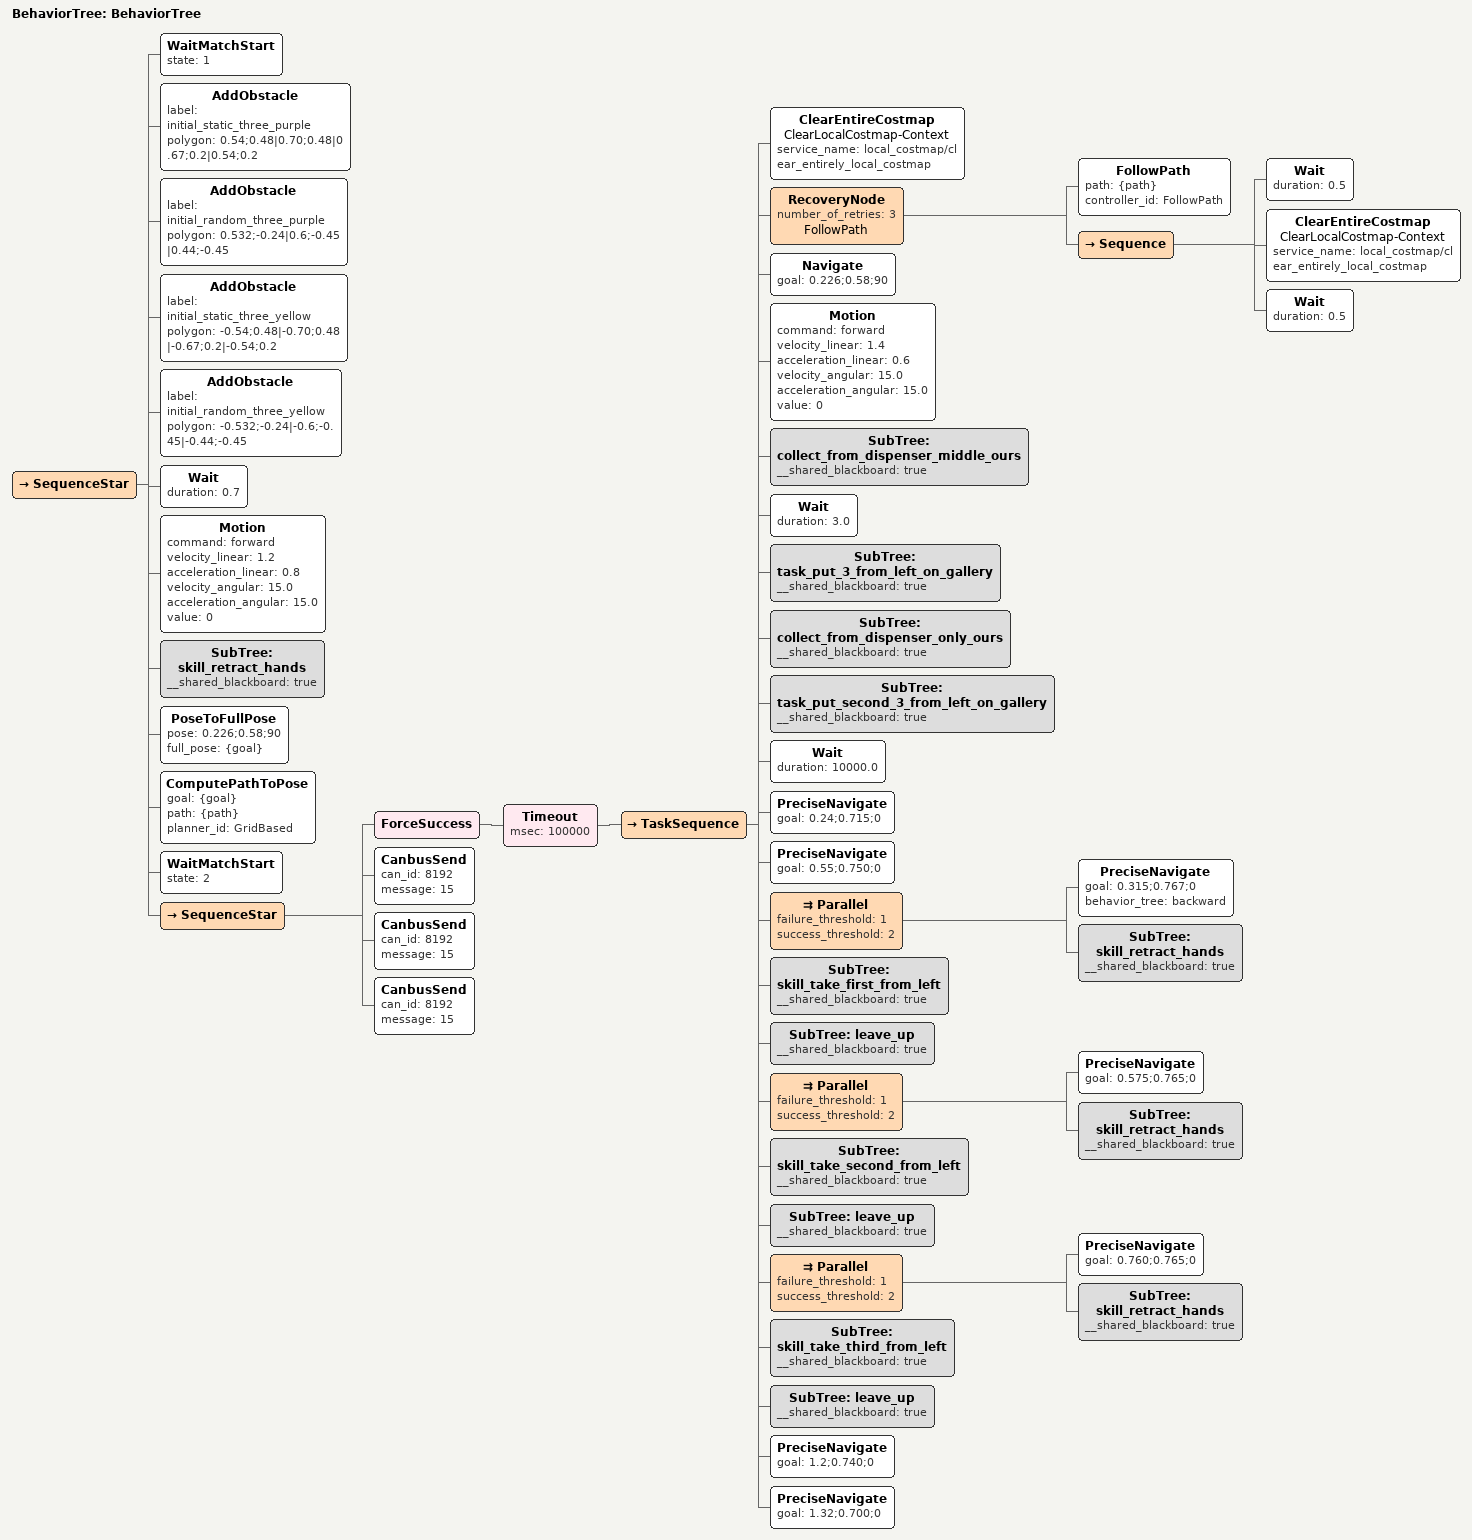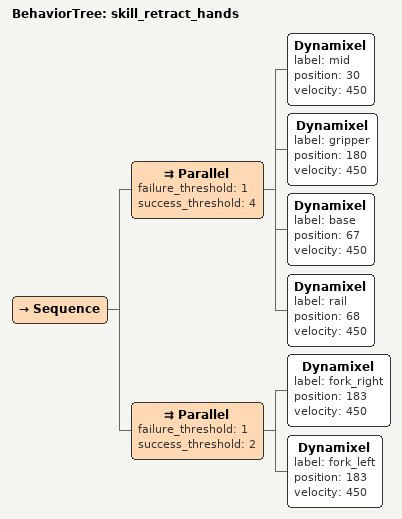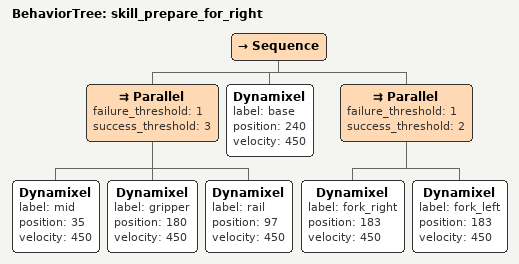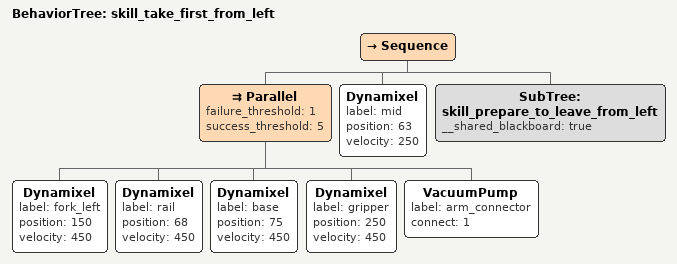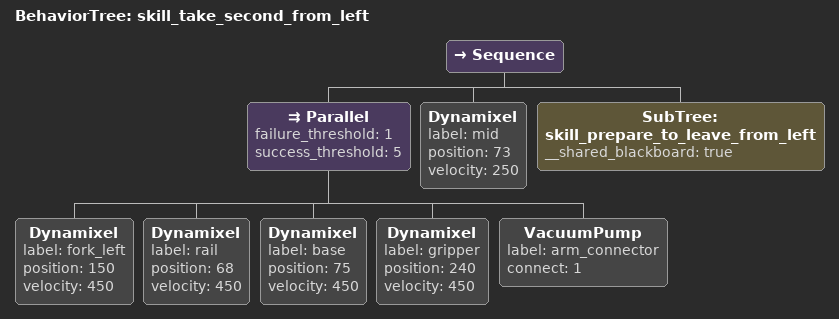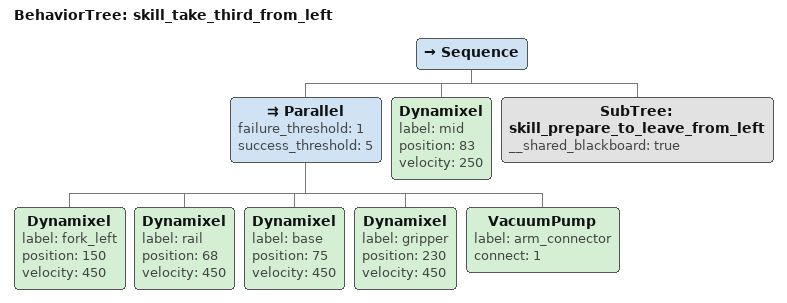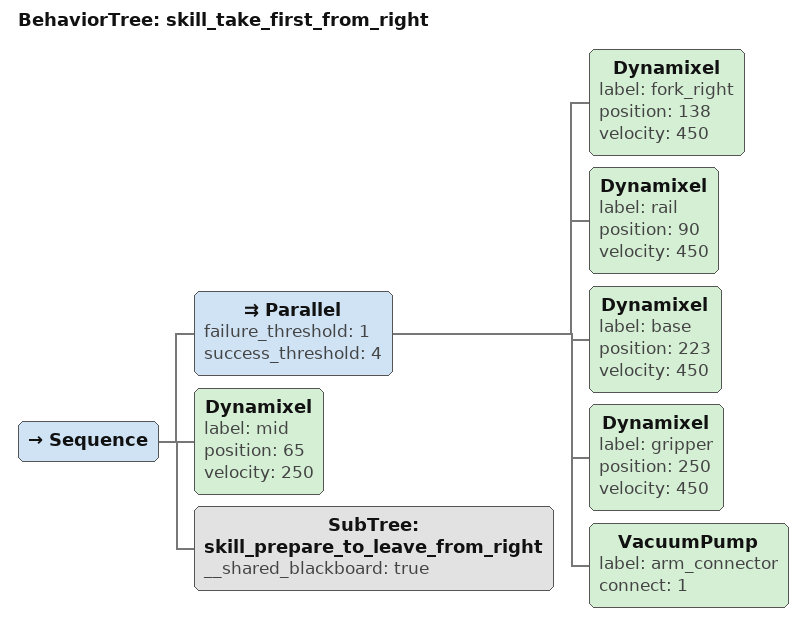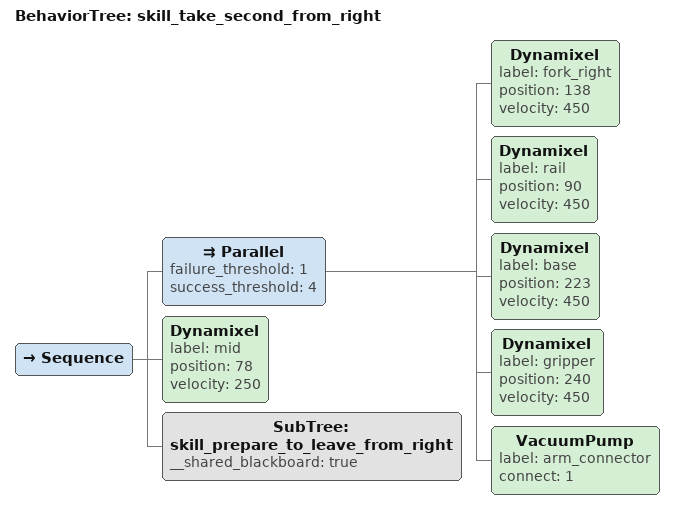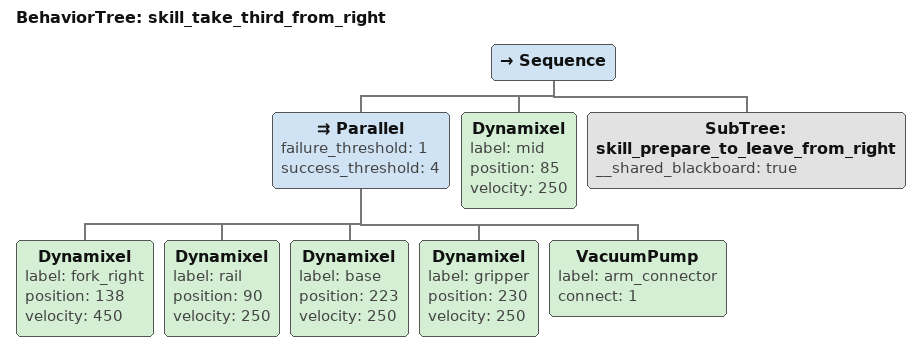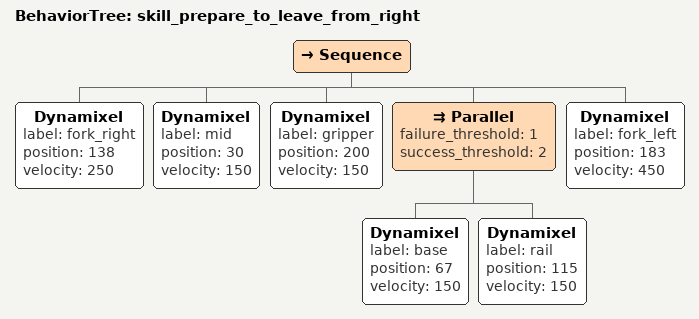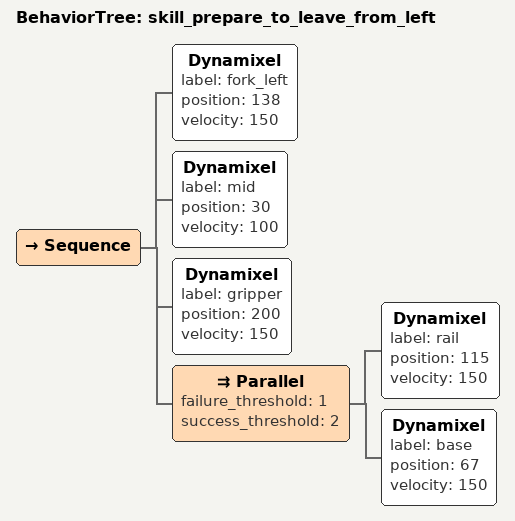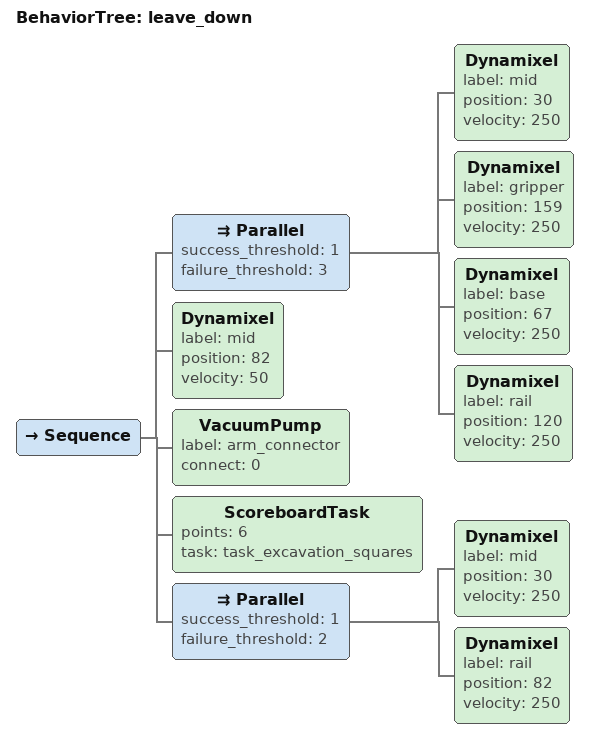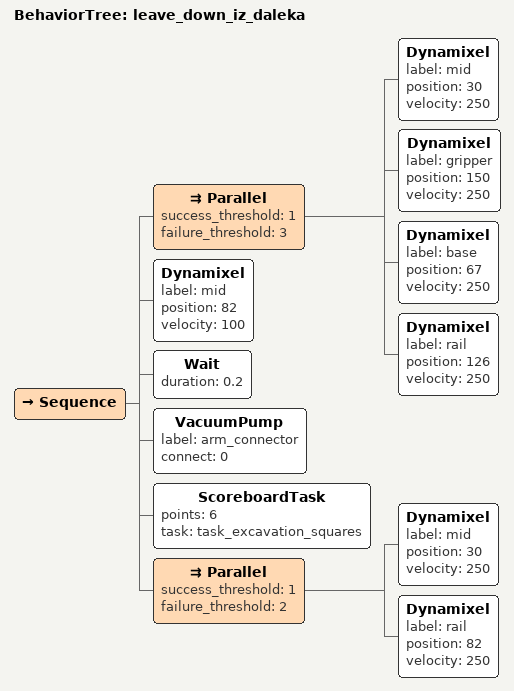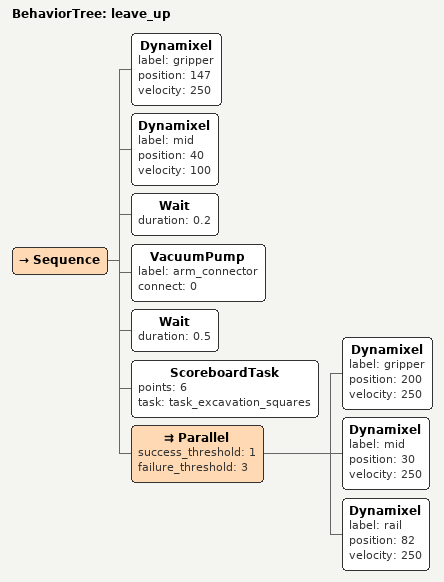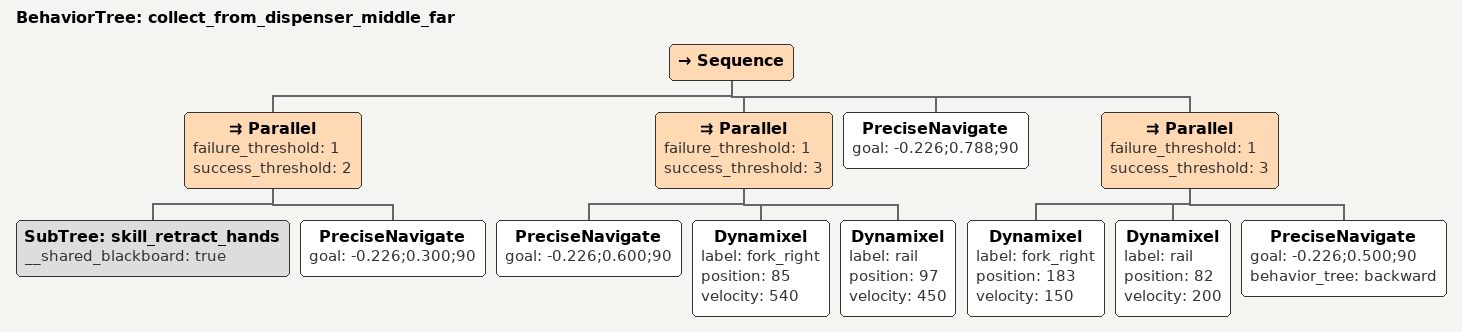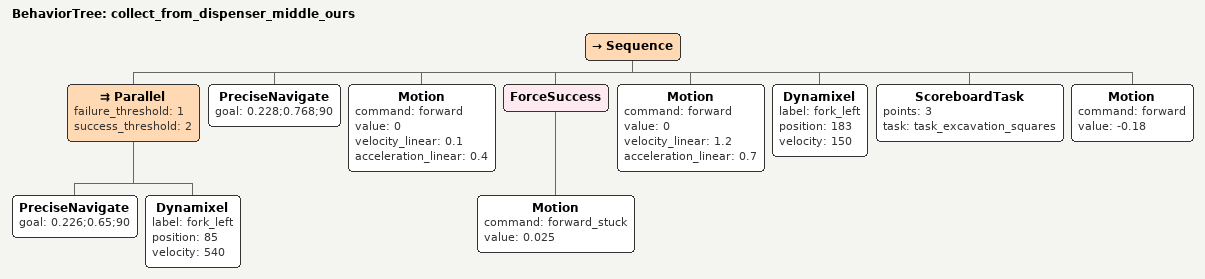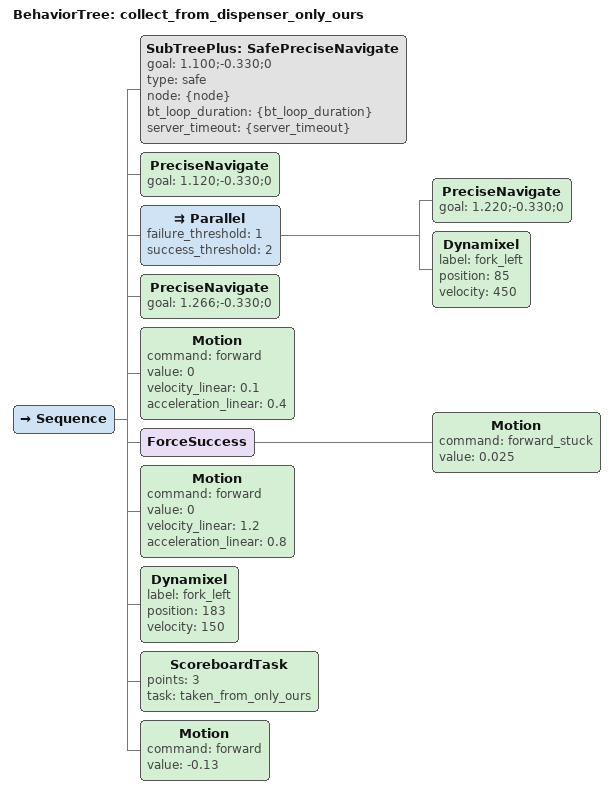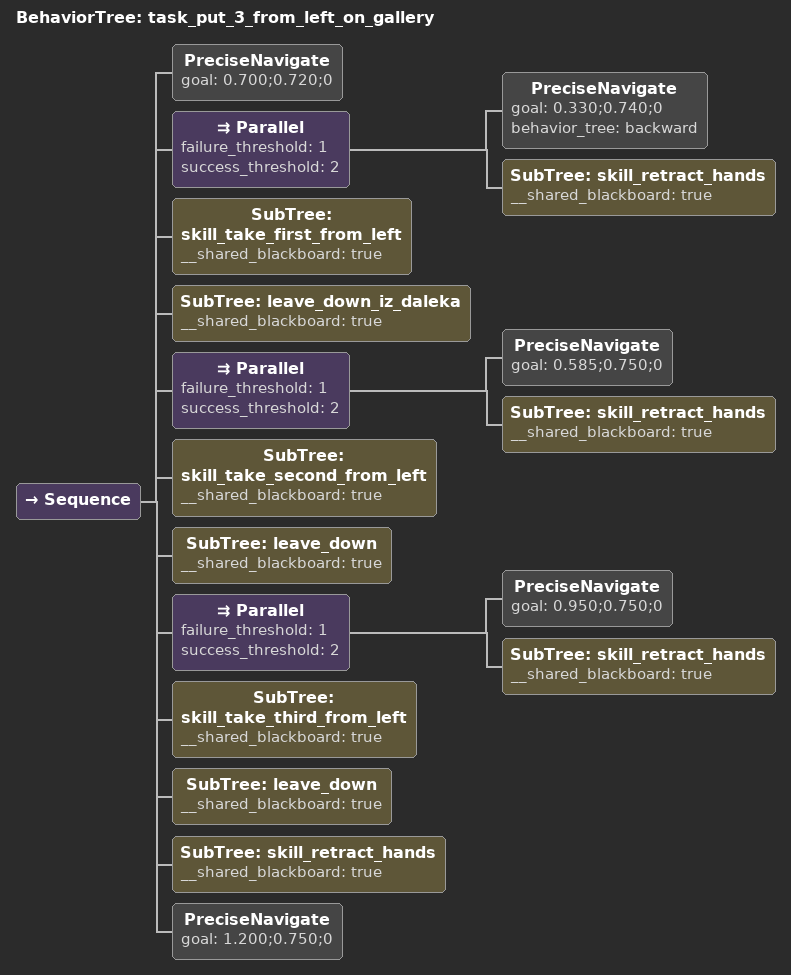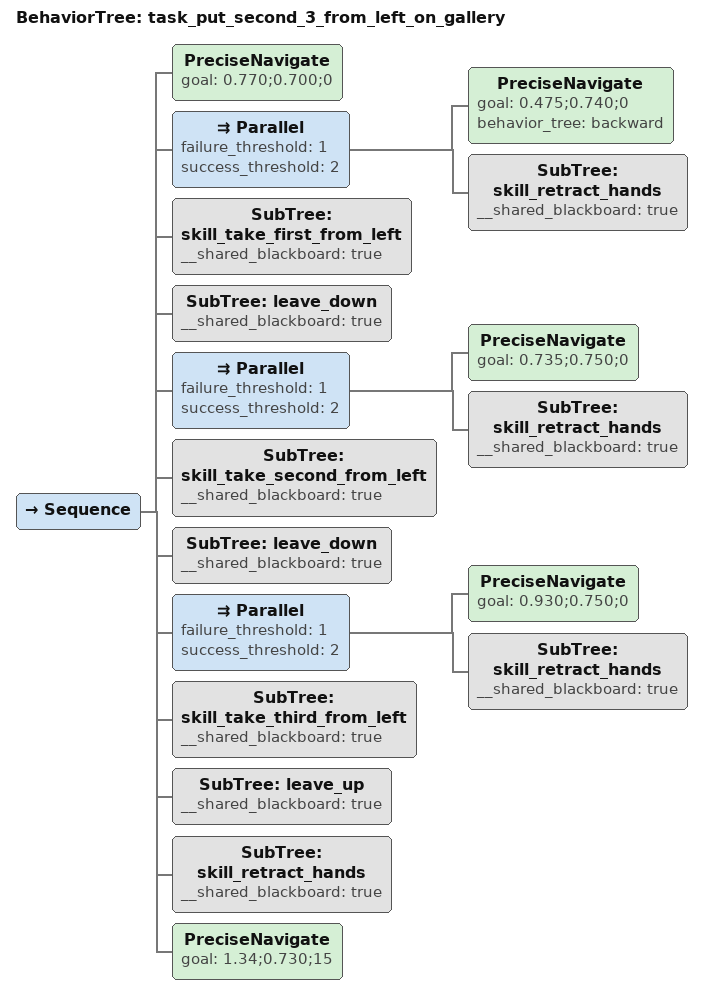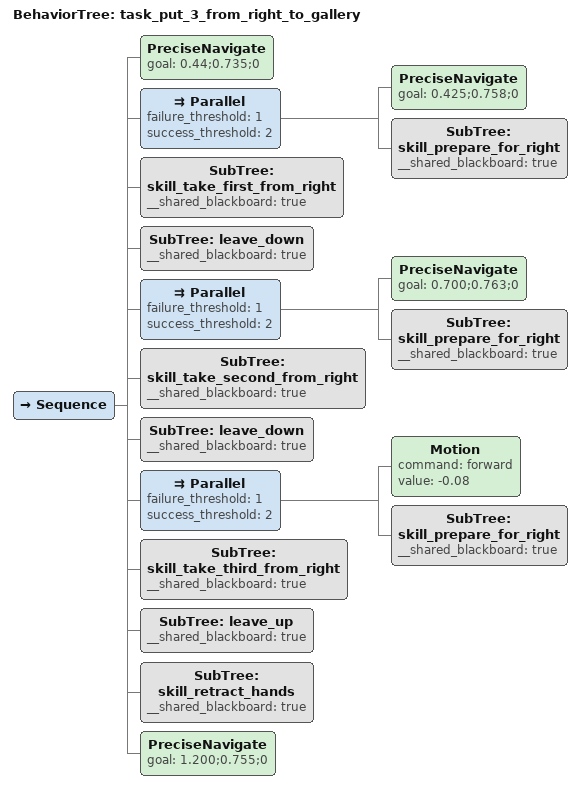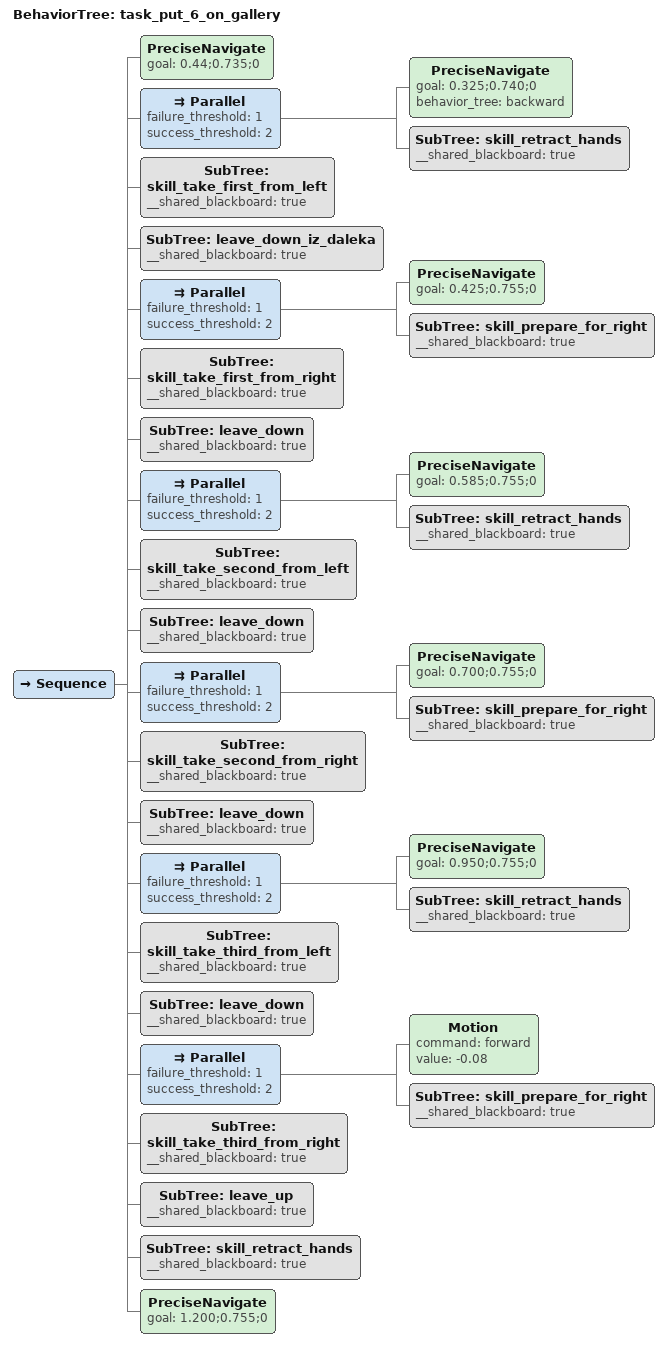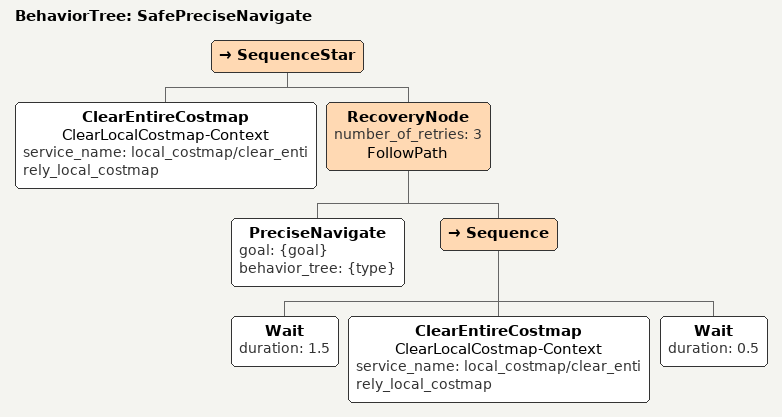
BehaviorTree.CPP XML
<root main_tree_to_execute="BehaviorTree">
    <BehaviorTree ID="BehaviorTree">
        <SequenceStar>

            <WaitMatchStart state="1"/>

	    <AddObstacle label="initial_static_three_purple" polygon="0.54;0.48|0.70;0.48|0.67;0.2|0.54;0.2" />
            <AddObstacle label="initial_random_three_purple" polygon="0.532;-0.24|0.6;-0.45|0.44;-0.45" />
	    <AddObstacle label="initial_static_three_yellow" polygon="-0.54;0.48|-0.70;0.48|-0.67;0.2|-0.54;0.2" />
            <AddObstacle label="initial_random_three_yellow" polygon="-0.532;-0.24|-0.6;-0.45|-0.44;-0.45" />

	    <Wait duration="0.7" />

	    <Motion command="forward" velocity_linear="1.2" acceleration_linear="0.8" velocity_angular="15.0" acceleration_angular="15.0" value="0" />

	    <SubTree ID="skill_retract_hands" __shared_blackboard="true" />
	    <PoseToFullPose pose="0.226;0.58;90" full_pose="{goal}" />
            <ComputePathToPose goal="{goal}" path="{path}" planner_id="GridBased" />

            <WaitMatchStart state="2"/>

	    <SequenceStar>
	      <ForceSuccess>
	        <Timeout msec="100000">

	    <TaskSequence>

		    <ClearEntireCostmap name="ClearLocalCostmap-Context" service_name="local_costmap/clear_entirely_local_costmap" />
		    <RecoveryNode number_of_retries="3" name="FollowPath">
			<FollowPath path="{path}" controller_id="FollowPath" />
			<Sequence>
			    <Wait duration="0.5" />
			    <ClearEntireCostmap name="ClearLocalCostmap-Context" service_name="local_costmap/clear_entirely_local_costmap" />
			    <Wait duration="0.5" />
			</Sequence>
		    </RecoveryNode>

            <!--Wait duration="1" /-->

		    <!--SubTree ID="collect_from_dispenser_middle_far" __shared_blackboard="true" /-->

	            <!-- Ubrzaj kretanje za izlazak napred -->

		    <Navigate goal="0.226;0.58;90"/>

		    <Motion command="forward" velocity_linear="1.4" acceleration_linear="0.6" velocity_angular="15.0" acceleration_angular="15.0" value="0" />
		    <SubTree ID="collect_from_dispenser_middle_ours" __shared_blackboard="true" />

		    <Wait duration="3.0" />
		    <SubTree ID="task_put_3_from_left_on_gallery" __shared_blackboard="true" />

		    <SubTree ID="collect_from_dispenser_only_ours" __shared_blackboard="true"/>

		    <SubTree ID="task_put_second_3_from_left_on_gallery" __shared_blackboard="true" />

		    <Wait duration="10000.0" />
                    <PreciseNavigate goal="0.24;0.715;0"/>
                    <PreciseNavigate goal="0.55;0.750;0"/>

		    <!-- Ostavljanje pakova gornji red -->

		    <Parallel failure_threshold="1" success_threshold="2">
			    <PreciseNavigate goal="0.315;0.767;0" behavior_tree="backward"/>
			    <SubTree ID="skill_retract_hands" __shared_blackboard="true" />
		    </Parallel>
		    <SubTree ID="skill_take_first_from_left" __shared_blackboard="true" />
		    <SubTree ID="leave_up" __shared_blackboard="true" />

		    <Parallel failure_threshold="1" success_threshold="2">
			    <PreciseNavigate goal="0.575;0.765;0"/>
			    <SubTree ID="skill_retract_hands" __shared_blackboard="true" />
		    </Parallel>
		    <SubTree ID="skill_take_second_from_left" __shared_blackboard="true" />
		    <SubTree ID="leave_up" __shared_blackboard="true" />

		    <Parallel failure_threshold="1" success_threshold="2">
			    <PreciseNavigate goal="0.760;0.765;0"/>
			    <SubTree ID="skill_retract_hands" __shared_blackboard="true" />
		    </Parallel>
		    <SubTree ID="skill_take_third_from_left" __shared_blackboard="true" />
		    <SubTree ID="leave_up" __shared_blackboard="true" />

		    <PreciseNavigate goal="1.2;0.740;0"/>
		    <PreciseNavigate goal="1.32;0.700;0"/>

		    <!-- Go home -->
    	    </TaskSequence>

		    </Timeout>
		</ForceSuccess>

		<CanbusSend can_id="8192" message="15" />
		<CanbusSend can_id="8192" message="15" />
		<CanbusSend can_id="8192" message="15" />

		</SequenceStar>

            <!-- Stop the motion driver / `can_id` and `message` must be decimals, not hexadecimals. -->
        </SequenceStar>
    </BehaviorTree>
    <BehaviorTree ID="skill_retract_hands">
        <Sequence>

            <Parallel failure_threshold="1" success_threshold="4">
                <Dynamixel label="mid" position="30" velocity="450"/>
                <Dynamixel label="gripper" position="180" velocity="450"/>
                <Dynamixel label="base" position="67" velocity="450"/>
                <Dynamixel label="rail" position="68" velocity="450"/>
            </Parallel>

            <Parallel failure_threshold="1" success_threshold="2">
		    <Dynamixel label="fork_right" position="183" velocity="450"/>
		    <Dynamixel label="fork_left" position="183" velocity="450"/>
            </Parallel>

        </Sequence>
    </BehaviorTree>
    <BehaviorTree ID="skill_prepare_for_right">
        <Sequence>

            <Parallel failure_threshold="1" success_threshold="3">
                <Dynamixel label="mid" position="35" velocity="450"/>
                <Dynamixel label="gripper" position="180" velocity="450"/>
                <Dynamixel label="rail" position="97" velocity="450"/>
            </Parallel>

	    <Dynamixel label="base" position="240" velocity="450"/>

            <Parallel failure_threshold="1" success_threshold="2">
		    <Dynamixel label="fork_right" position="183" velocity="450"/>
		    <Dynamixel label="fork_left" position="183" velocity="450"/>
            </Parallel>

        </Sequence>
    </BehaviorTree>
    <BehaviorTree ID="skill_take_first_from_left">
        <Sequence>

            <Parallel failure_threshold="1" success_threshold="5">
		    <Dynamixel label="fork_left" position="150" velocity="450"/>
		    <Dynamixel label="rail" position="68" velocity="450"/>
		    <Dynamixel label="base" position="75" velocity="450"/>
		    <Dynamixel label="gripper" position="250" velocity="450"/>
		    <VacuumPump label="arm_connector" connect="1"/>
            </Parallel>

            <Dynamixel label="mid" position="63" velocity="250"/>

            <SubTree ID="skill_prepare_to_leave_from_left" __shared_blackboard="true" />

        </Sequence>
    </BehaviorTree>
    <BehaviorTree ID="skill_take_second_from_left">
        <Sequence>
            <Parallel failure_threshold="1" success_threshold="5">
		    <Dynamixel label="fork_left" position="150" velocity="450"/>
		    <Dynamixel label="rail" position="68" velocity="450"/>
		    <Dynamixel label="base" position="75" velocity="450"/>
		    <Dynamixel label="gripper" position="240" velocity="450"/>
		    <VacuumPump label="arm_connector" connect="1"/>
            </Parallel>

            <Dynamixel label="mid" position="73" velocity="250"/>

	    <SubTree ID="skill_prepare_to_leave_from_left" __shared_blackboard="true" />
        </Sequence>
    </BehaviorTree>
    <BehaviorTree ID="skill_take_third_from_left">
        <Sequence>
            <Parallel failure_threshold="1" success_threshold="5">
		    <Dynamixel label="fork_left" position="150" velocity="450"/>
		    <Dynamixel label="rail" position="68" velocity="450"/>
		    <Dynamixel label="base" position="75" velocity="450"/>
		    <Dynamixel label="gripper" position="230" velocity="450"/>
		    <VacuumPump label="arm_connector" connect="1"/>
            </Parallel>

            <Dynamixel label="mid" position="83" velocity="250"/>

	    <SubTree ID="skill_prepare_to_leave_from_left" __shared_blackboard="true" />

        </Sequence>
    </BehaviorTree>
    <BehaviorTree ID="skill_take_first_from_right">
        <Sequence>

            <Parallel failure_threshold="1" success_threshold="4">
		    <Dynamixel label="fork_right" position="138" velocity="450"/>
		    <Dynamixel label="rail" position="90" velocity="450"/>
		    <Dynamixel label="base" position="223" velocity="450"/>
		    <Dynamixel label="gripper" position="250" velocity="450"/>
		    <VacuumPump label="arm_connector" connect="1"/>
            </Parallel>

            <Dynamixel label="mid" position="65" velocity="250"/>

	    <SubTree ID="skill_prepare_to_leave_from_right" __shared_blackboard="true" />

        </Sequence>
    </BehaviorTree>
    <BehaviorTree ID="skill_take_second_from_right">
        <Sequence>

            <Parallel failure_threshold="1" success_threshold="4">
		    <Dynamixel label="fork_right" position="138" velocity="450"/>
		    <Dynamixel label="rail" position="90" velocity="450"/>
		    <Dynamixel label="base" position="223" velocity="450"/>
		    <Dynamixel label="gripper" position="240" velocity="450"/>
		    <VacuumPump label="arm_connector" connect="1"/>
            </Parallel>

            <Dynamixel label="mid" position="78" velocity="250"/>

	    <SubTree ID="skill_prepare_to_leave_from_right" __shared_blackboard="true" />

        </Sequence>
    </BehaviorTree>
    <BehaviorTree ID="skill_take_third_from_right">
        <Sequence>

            <Parallel failure_threshold="1" success_threshold="4">
		    <Dynamixel label="fork_right" position="138" velocity="450"/>
		    <Dynamixel label="rail" position="90" velocity="250"/>
		    <Dynamixel label="base" position="223" velocity="250"/>
		    <Dynamixel label="gripper" position="230" velocity="250"/>
		    <VacuumPump label="arm_connector" connect="1"/>
            </Parallel>

            <Dynamixel label="mid" position="85" velocity="250"/>

	    <SubTree ID="skill_prepare_to_leave_from_right" __shared_blackboard="true" />

        </Sequence>
    </BehaviorTree>
    <BehaviorTree ID="skill_prepare_to_leave_from_right">
        <Sequence>
	    <Dynamixel label="fork_right" position="138" velocity="250"/>

	    <Dynamixel label="mid" position="30" velocity="150"/>
	    <Dynamixel label="gripper" position="200" velocity="150"/>

            <Parallel failure_threshold="1" success_threshold="2">
		    <Dynamixel label="base" position="67" velocity="150"/>
		    <Dynamixel label="rail" position="115" velocity="150"/>
            </Parallel>

	    <Dynamixel label="fork_left" position="183" velocity="450"/>
        </Sequence>
    </BehaviorTree>
    <BehaviorTree ID="skill_prepare_to_leave_from_left">
        <Sequence>
	    <Dynamixel label="fork_left" position="138" velocity="150"/>

	    <Dynamixel label="mid" position="30" velocity="100"/>
	    <Dynamixel label="gripper" position="200" velocity="150"/>
            <Parallel failure_threshold="1" success_threshold="2">
		    <Dynamixel label="rail" position="115" velocity="150"/>
		    <Dynamixel label="base" position="67" velocity="150"/>
            </Parallel>
        </Sequence>
    </BehaviorTree>
    <BehaviorTree ID="leave_down">
        <Sequence>

	    <Parallel success_threshold="1" failure_threshold="3">
		    <Dynamixel label="mid" position="30" velocity="250"/>
		    <Dynamixel label="gripper" position="159" velocity="250"/>
		    <Dynamixel label="base" position="67" velocity="250"/>
	 	    <Dynamixel label="rail" position="120" velocity="250"/>
	    </Parallel>
	    <Dynamixel label="mid" position="82" velocity="50"/>
	    <!--Motion command="forward" value="-0.010" /-->
	    <VacuumPump label="arm_connector" connect="0"/>
	    <ScoreboardTask points="6" task="task_excavation_squares"/>

	    <Parallel success_threshold="1" failure_threshold="2">
		    <Dynamixel label="mid" position="30" velocity="250"/>
		    <Dynamixel label="rail" position="82" velocity="250"/>
	    </Parallel>

        </Sequence>
    </BehaviorTree>
    <BehaviorTree ID="leave_down_iz_daleka">
        <Sequence>

	    <Parallel success_threshold="1" failure_threshold="3">
		    <Dynamixel label="mid" position="30" velocity="250"/>
		    <Dynamixel label="gripper" position="150" velocity="250"/>
		    <Dynamixel label="base" position="67" velocity="250"/>
		    <Dynamixel label="rail" position="126" velocity="250"/>
	    </Parallel>
	    <Dynamixel label="mid" position="82" velocity="100"/>
	    <Wait duration="0.2" />
	    <VacuumPump label="arm_connector" connect="0"/>
	    <ScoreboardTask points="6" task="task_excavation_squares"/>

	    <Parallel success_threshold="1" failure_threshold="2">
		    <Dynamixel label="mid" position="30" velocity="250"/>
		    <Dynamixel label="rail" position="82" velocity="250"/>
	    </Parallel>

        </Sequence>
    </BehaviorTree>
    <BehaviorTree ID="leave_up">
        <Sequence>

	    <Dynamixel label="gripper" position="147" velocity="250"/>
	    <Dynamixel label="mid" position="40" velocity="100"/>

            <Wait duration="0.2" />
	    <VacuumPump label="arm_connector" connect="0"/>
            <Wait duration="0.5" />
	    <ScoreboardTask points="6" task="task_excavation_squares"/>

	    <Parallel success_threshold="1" failure_threshold="3">

		    <Dynamixel label="gripper" position="200" velocity="250"/>
		    <Dynamixel label="mid" position="30" velocity="250"/>
		    <Dynamixel label="rail" position="82" velocity="250"/>
            </Parallel>

        </Sequence>
    </BehaviorTree>
    <BehaviorTree ID="collect_from_dispenser_middle_far">
        <Sequence>
	    <Parallel failure_threshold="1" success_threshold="2">
		    <SubTree ID="skill_retract_hands" __shared_blackboard="true" />
		    <PreciseNavigate goal="-0.226;0.300;90"/>
	    </Parallel>

	    <Parallel failure_threshold="1" success_threshold="3">
		    <PreciseNavigate goal="-0.226;0.600;90"/>
		    <Dynamixel label="fork_right" position="85" velocity="540"/>
		    <Dynamixel label="rail" position="97" velocity="450"/>
	    </Parallel>

	    <PreciseNavigate goal="-0.226;0.788;90"/>
	    <Parallel failure_threshold="1" success_threshold="3">
		    <Dynamixel label="fork_right" position="183" velocity="150"/>
		    <Dynamixel label="rail" position="82" velocity="200"/>
		    <PreciseNavigate goal="-0.226;0.500;90" behavior_tree="backward"/>
	    </Parallel>

        </Sequence>
    </BehaviorTree>
    <BehaviorTree ID="collect_from_dispenser_middle_ours">
        <Sequence>

	    <Parallel failure_threshold="1" success_threshold="2">
		    <PreciseNavigate goal="0.226;0.65;90"/>
		    <Dynamixel label="fork_left" position="85" velocity="540"/>
	    </Parallel>

	    <PreciseNavigate goal="0.228;0.768;90"/>

	    <Motion command="forward" value="0" velocity_linear="0.1" acceleration_linear="0.4" />
	    <ForceSuccess>
		    <Motion command="forward_stuck" value="0.025" />
            </ForceSuccess>
	    <Motion command="forward" value="0" velocity_linear="1.2" acceleration_linear="0.7" />

	    <Dynamixel label="fork_left" position="183" velocity="150"/>
	    <ScoreboardTask points="3" task="task_excavation_squares"/>

	    <Motion command="forward" value="-0.18" />

        </Sequence>
    </BehaviorTree>
    <BehaviorTree ID="collect_from_dispenser_only_ours">
        <Sequence>

	    <SubTreePlus ID="SafePreciseNavigate" goal="1.100;-0.330;0" type="safe" node="{node}" bt_loop_duration="{bt_loop_duration}" server_timeout="{server_timeout}" />
	    <PreciseNavigate goal="1.120;-0.330;0"/>
	    <Parallel failure_threshold="1" success_threshold="2">
		    <PreciseNavigate goal="1.220;-0.330;0"/>
		    <Dynamixel label="fork_left" position="85" velocity="450"/>
	    </Parallel>

	    <PreciseNavigate goal="1.266;-0.330;0"/>

	    <Motion command="forward" value="0" velocity_linear="0.1" acceleration_linear="0.4" />
	    <ForceSuccess>
		    <Motion command="forward_stuck" value="0.025" />
            </ForceSuccess>
	    <Motion command="forward" value="0" velocity_linear="1.2" acceleration_linear="0.8" />

	    <Dynamixel label="fork_left" position="183" velocity="150"/>
    	    <ScoreboardTask points="3" task="taken_from_only_ours"/>
	    <Motion command="forward" value="-0.13" />

        </Sequence>
    </BehaviorTree>
    <BehaviorTree ID="task_put_3_from_left_on_gallery">
        <Sequence>
	    <PreciseNavigate goal="0.700;0.720;0"/>

	    <!-- Ostavljanje pakova -->

	    <Parallel failure_threshold="1" success_threshold="2">
		    <PreciseNavigate goal="0.330;0.740;0" behavior_tree="backward"/>
		    <SubTree ID="skill_retract_hands" __shared_blackboard="true" />
	    </Parallel>
	    <SubTree ID="skill_take_first_from_left" __shared_blackboard="true" />
	    <SubTree ID="leave_down_iz_daleka" __shared_blackboard="true" />

	    <Parallel failure_threshold="1" success_threshold="2">
		    <PreciseNavigate goal="0.585;0.750;0"/>
		    <SubTree ID="skill_retract_hands" __shared_blackboard="true" />
	    </Parallel>
	    <SubTree ID="skill_take_second_from_left" __shared_blackboard="true" />
	    <SubTree ID="leave_down" __shared_blackboard="true" />

	    <Parallel failure_threshold="1" success_threshold="2">
		    <PreciseNavigate goal="0.950;0.750;0"/>
		    <SubTree ID="skill_retract_hands" __shared_blackboard="true" />
	    </Parallel>
	    <SubTree ID="skill_take_third_from_left" __shared_blackboard="true" />
	    <SubTree ID="leave_down" __shared_blackboard="true" />

	    <SubTree ID="skill_retract_hands" __shared_blackboard="true" />

	    <PreciseNavigate goal="1.200;0.750;0"/>

        </Sequence>
    </BehaviorTree>
    <BehaviorTree ID="task_put_second_3_from_left_on_gallery">
        <Sequence>
	    <PreciseNavigate goal="0.770;0.700;0"/>

	    <Parallel failure_threshold="1" success_threshold="2">
		    <PreciseNavigate goal="0.475;0.740;0" behavior_tree="backward"/>
		    <SubTree ID="skill_retract_hands" __shared_blackboard="true" />
	    </Parallel>
	    <SubTree ID="skill_take_first_from_left" __shared_blackboard="true" />
	    <SubTree ID="leave_down" __shared_blackboard="true" />

	    <Parallel failure_threshold="1" success_threshold="2">
		    <PreciseNavigate goal="0.735;0.750;0"/>
		    <SubTree ID="skill_retract_hands" __shared_blackboard="true" />
	    </Parallel>
	    <SubTree ID="skill_take_second_from_left" __shared_blackboard="true" />
	    <SubTree ID="leave_down" __shared_blackboard="true" />

	    <Parallel failure_threshold="1" success_threshold="2">
		    <PreciseNavigate goal="0.930;0.750;0"/>
		    <SubTree ID="skill_retract_hands" __shared_blackboard="true" />
	    </Parallel>
	    <SubTree ID="skill_take_third_from_left" __shared_blackboard="true" />
	    <SubTree ID="leave_up" __shared_blackboard="true" />

	    <SubTree ID="skill_retract_hands" __shared_blackboard="true" />

	    <PreciseNavigate goal="1.34;0.730;15"/>

        </Sequence>
    </BehaviorTree>
    <BehaviorTree ID="task_put_3_from_right_to_gallery">
        <Sequence>
	    <PreciseNavigate goal="0.44;0.735;0"/>

	    <!-- Ostavljanje pakova -->

	    <Parallel failure_threshold="1" success_threshold="2">
		    <PreciseNavigate goal="0.425;0.758;0"/>
		    <SubTree ID="skill_prepare_for_right" __shared_blackboard="true" />
	    </Parallel>
	    <SubTree ID="skill_take_first_from_right" __shared_blackboard="true" />
	    <SubTree ID="leave_down" __shared_blackboard="true" />

	    <Parallel failure_threshold="1" success_threshold="2">
		    <PreciseNavigate goal="0.700;0.763;0"/>
		    <SubTree ID="skill_prepare_for_right" __shared_blackboard="true" />
	    </Parallel>
	    <SubTree ID="skill_take_second_from_right" __shared_blackboard="true" />
	    <SubTree ID="leave_down" __shared_blackboard="true" />

	    <Parallel failure_threshold="1" success_threshold="2">
		    <Motion command="forward" value="-0.08" />
		    <SubTree ID="skill_prepare_for_right" __shared_blackboard="true" />
	    </Parallel>
	    <SubTree ID="skill_take_third_from_right" __shared_blackboard="true" />
	    <SubTree ID="leave_up" __shared_blackboard="true" />

	    <SubTree ID="skill_retract_hands" __shared_blackboard="true" />

	    <PreciseNavigate goal="1.200;0.755;0"/>

        </Sequence>
    </BehaviorTree>
    <BehaviorTree ID="task_put_6_on_gallery">
        <Sequence>
	    <PreciseNavigate goal="0.44;0.735;0"/>

	    <!-- Ostavljanje pakova -->

	    <Parallel failure_threshold="1" success_threshold="2">
		    <PreciseNavigate goal="0.325;0.740;0" behavior_tree="backward"/>
		    <SubTree ID="skill_retract_hands" __shared_blackboard="true" />
	    </Parallel>
	    <SubTree ID="skill_take_first_from_left" __shared_blackboard="true" />
	    <SubTree ID="leave_down_iz_daleka" __shared_blackboard="true" />

	    <Parallel failure_threshold="1" success_threshold="2">
		    <PreciseNavigate goal="0.425;0.755;0"/>
		    <SubTree ID="skill_prepare_for_right" __shared_blackboard="true" />
	    </Parallel>
	    <SubTree ID="skill_take_first_from_right" __shared_blackboard="true" />
	    <SubTree ID="leave_down" __shared_blackboard="true" />

	    <Parallel failure_threshold="1" success_threshold="2">
		    <PreciseNavigate goal="0.585;0.755;0"/>
		    <SubTree ID="skill_retract_hands" __shared_blackboard="true" />
	    </Parallel>
	    <SubTree ID="skill_take_second_from_left" __shared_blackboard="true" />
	    <SubTree ID="leave_down" __shared_blackboard="true" />

	    <Parallel failure_threshold="1" success_threshold="2">
		    <PreciseNavigate goal="0.700;0.755;0"/>
		    <SubTree ID="skill_prepare_for_right" __shared_blackboard="true" />
	    </Parallel>
	    <SubTree ID="skill_take_second_from_right" __shared_blackboard="true" />
	    <SubTree ID="leave_down" __shared_blackboard="true" />

	    <Parallel failure_threshold="1" success_threshold="2">
		    <PreciseNavigate goal="0.950;0.755;0"/>
		    <SubTree ID="skill_retract_hands" __shared_blackboard="true" />
	    </Parallel>
	    <SubTree ID="skill_take_third_from_left" __shared_blackboard="true" />
	    <SubTree ID="leave_down" __shared_blackboard="true" />

	    <Parallel failure_threshold="1" success_threshold="2">
		    <Motion command="forward" value="-0.08" />
		    <SubTree ID="skill_prepare_for_right" __shared_blackboard="true" />
	    </Parallel>
	    <SubTree ID="skill_take_third_from_right" __shared_blackboard="true" />
	    <SubTree ID="leave_up" __shared_blackboard="true" />

	    <SubTree ID="skill_retract_hands" __shared_blackboard="true" />

	    <PreciseNavigate goal="1.200;0.755;0"/>

        </Sequence>
    </BehaviorTree>
    <BehaviorTree ID="SafePreciseNavigate">
        <SequenceStar>
            <ClearEntireCostmap name="ClearLocalCostmap-Context" service_name="local_costmap/clear_entirely_local_costmap" />
            <RecoveryNode number_of_retries="3" name="FollowPath">
                <PreciseNavigate goal="{goal}" behavior_tree="{type}" />
                <Sequence>
                    <Wait duration="1.5" />
                    <ClearEntireCostmap name="ClearLocalCostmap-Context" service_name="local_costmap/clear_entirely_local_costmap" />
                    <Wait duration="0.5" />
                </Sequence>
            </RecoveryNode>
        </SequenceStar>
    </BehaviorTree>
</root>
